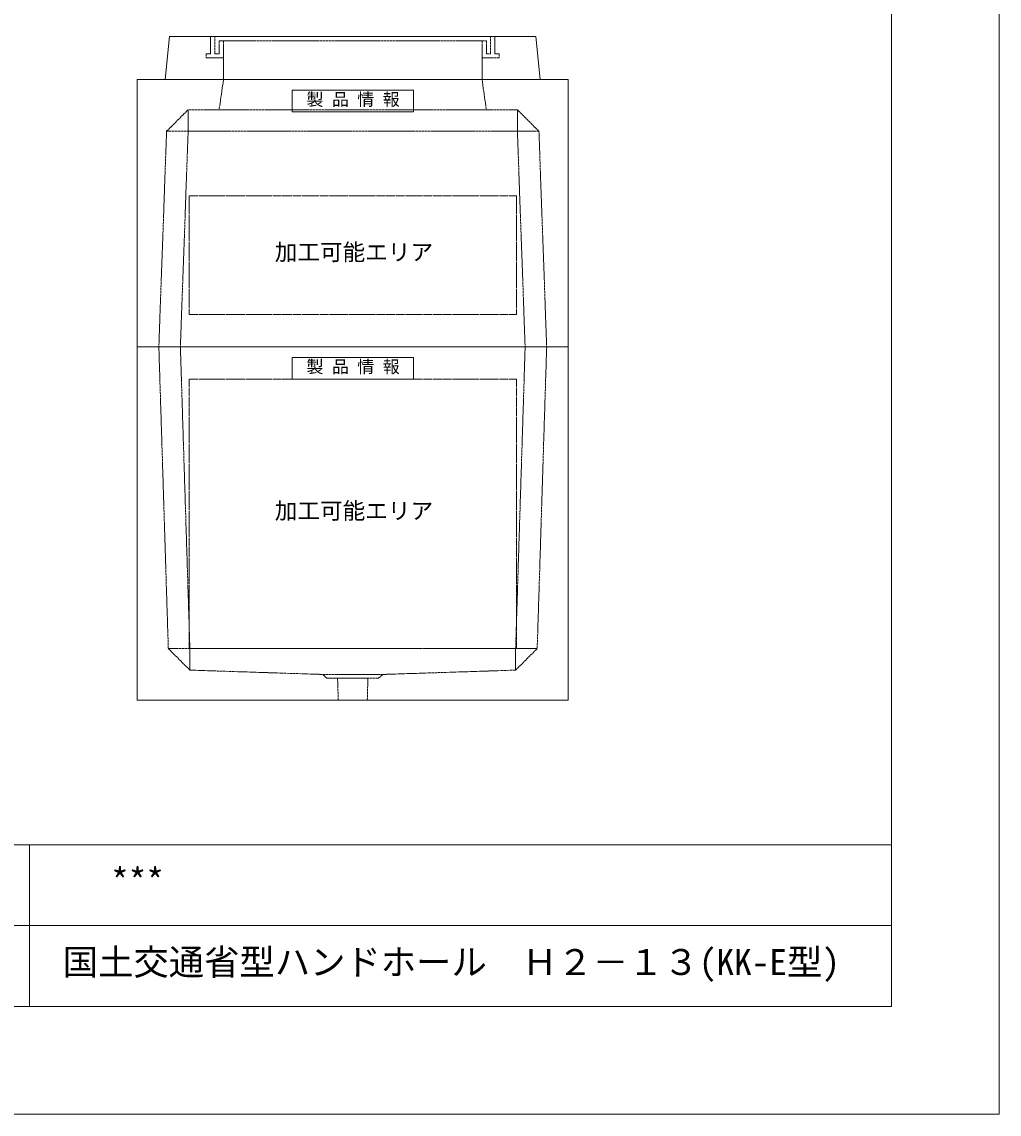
# Model space of a CAD drawing. Units: millimetres, scale not verified. Extents: x -3712 to 3712, y -2625 to 2625.
# Drawn here: x 1445 to 3712, y -2625 to -91 of the extents above; entities that cross this region are included whole.
import ezdxf
from ezdxf.enums import TextEntityAlignment as Align

# ---------------------------------------------------------------- set-up
doc = ezdxf.new("R2010")
doc.units = ezdxf.units.MM
doc.header["$LTSCALE"] = 10
doc.linetypes.add('LONG_DASHED1', pattern=[7, 6, -1])
doc.linetypes.add('LONG_DOUBLE_CHAIN', pattern=[21.8, 18, -1, 0.6, -0.6, 0.6, -1])
for name, color, linetype, lineweight in [('0-0_D-TTL', 7, 'Continuous', 9), ('0-1_Defpoints', 7, 'Continuous', 9), ('0-2_D-TTL-FRAM1', 134, 'Continuous', 9), ('0-3_D-TTL-TXT', 7, 'Continuous', 9), ('0-7_D-STR', 7, 'LONG_DASHED1', 9), ('0-8_D-STR-STR1', 7, 'LONG_DASHED1', 9), ('0-A_D-STR-STR4', 134, 'LONG_DASHED1', 9), ('0-B_D-STR-STR5', 1, 'LONG_DOUBLE_CHAIN', 9)]:
    doc.layers.add(name, color=color, linetype=linetype, lineweight=lineweight)
doc.styles.add('ＭＳ ゴシック', font='')
doc.styles.get('ＭＳ ゴシック').set_extended_font_data('MS Gothic')

# ---------------------------------------------------------------- blocks, each defined once
blk = doc.blocks.new('A$C4DE05FD1')
at = {"layer": '0-0_D-TTL', "color": 134}
for p in [(57400, 38000), (2000, 2000)]:
    blk.add_line(p, (57400, 2000), dxfattribs=at)
at = {"layer": '0-1_Defpoints', "color": 134}
for p in [(59400, 42000), (0, 0)]:
    blk.add_line(p, (59400, 0), dxfattribs=at)
at = {"layer": '0-2_D-TTL-FRAM1'}
for p, q in [((19400, 5000), (57400, 5000)), ((41400, 5000), (41400, 2000)), ((32400, 3500), (57400, 3500))]:
    blk.add_line(p, q, dxfattribs=at)
blk = doc.blocks.new('A$C019679C0')
at = {"layer": '0-7_D-STR', "linetype": 'Continuous'}
for p, q in [((-4350, 0), (-4250, 1000)), ((4250, 1000), (-4250, 1000)), ((4350, 0), (4250, 1000)), ((-4350, 0), (4350, 0))]:
    blk.add_line(p, q, dxfattribs=at)
at = {"layer": '0-7_D-STR'}
for p, q in [((-3000, 0), (-3000, 900)), ((3000, 900), (3000, 0))]:
    blk.add_line(p, q, dxfattribs=at)
at = {"layer": '0-A_D-STR-STR4'}
for points in [[(-3300, 1000), (-3300, 600), (-3400, 600), (-3400, 500), (-3000, 500)], [(-3000, 900), (-3100, 900), (-3100, 600), (-3200, 600), (-3200, 1000)], [(-3000, 900), (3000, 900), (3100, 900)], [(3300, 1000), (3300, 600), (3400, 600), (3400, 500), (3000, 500)], [(3100, 900), (3100, 600), (3200, 600), (3200, 1000)]]:
    blk.add_lwpolyline(points, dxfattribs=at)
blk = doc.blocks.new('A$C3FC15DFF')
at = {"layer": '0-8_D-STR-STR1', "linetype": 'Continuous'}
blk.add_lwpolyline([(-1410, 0), (1410, 0), (1410, -500), (-1410, -500)], close=True, dxfattribs=at)
at = {"layer": '0-8_D-STR-STR1', "style": 'ＭＳ ゴシック'}
blk.add_text('製 品 情 報', height=288.6, dxfattribs=at).set_placement((-1074.8, -441.3), align=Align.BOTTOM_LEFT)
blk = doc.blocks.new('A$C5B4E108A')
at = {"layer": '0-7_D-STR'}
for p, q in [((-3000, 6200), (-3100, 5500)), ((3000, 6200), (3100, 5500)), ((-4320, 5000), (-3820, 5500)), ((3820, 5500), (-3820, 5500)), ((-3820, 5001.1), (-3820, 5500)), ((4320, 5000), (3820, 5500)), ((3820, 5001.1), (3820, 5500)), ((-4320, 5001.1), (-4500, 0)), ((4320, 5000), (-4320, 5001.1)), ((-3820, 5001.1), (-4000, 0)), ((3820, 5001.1), (4000, 0)), ((4320, 5001.1), (4500, 0))]:
    blk.add_line(p, q, dxfattribs=at)
at = {"layer": '0-7_D-STR', "linetype": 'Continuous'}
for p in [(5000, 6200), (-5000, 0)]:
    blk.add_line(p, (5000, 0), dxfattribs=at)
blk.add_lwpolyline([(-5000, 0), (-5000, 6200), (5000, 6200)], dxfattribs=at)
at = {"layer": '0-B_D-STR-STR5'}
for p, q in [((-3800, 3500), (-3800, 750)), ((3800, 3500), (-3800, 3500))]:
    blk.add_line(p, q, dxfattribs=at)
blk.add_lwpolyline([(3800, 3500), (3800, 750), (-3800, 750)], dxfattribs=at)
at = {"layer": '0-8_D-STR-STR1'}
blk.add_blockref('A$C3FC15DFF', (0, 5950), dxfattribs=at)
blk = doc.blocks.new('A$C14054909')
at = {"layer": '0-7_D-STR', "linetype": 'Continuous'}
for p, q in [((-5000, 0), (5000, 0)), ((-5000, -8200), (-5000, 0)), ((5000, -8200), (5000, 0)), ((-5000, -8200), (5000, -8200))]:
    blk.add_line(p, q, dxfattribs=at)
at = {"layer": '0-7_D-STR'}
for p, q in [((-4500, 0), (-4280, -7000)), ((-4000, 0), (-3780, -7000)), ((4000, 0), (3780, -7000)), ((4500, 0), (4280, -7000)), ((-3780, -7500), (-4280, -7000)), ((4280, -7000), (-4280, -7000)), ((-3780, -7500), (-3780, -7000)), ((3780, -7500), (4280, -7000)), ((3780, -7500), (3780, -7000)), ((-3780, -7500), (-700, -7600)), ((-600, -7690), (-700, -7600)), ((700, -7600), (-700, -7600)), ((600, -7690), (700, -7600)), ((3780, -7500), (700, -7600)), ((600, -7690), (-600, -7690)), ((-336.2, -8200), (-352.5, -7690)), ((336.2, -8200), (352.5, -7690))]:
    blk.add_line(p, q, dxfattribs=at)
at = {"layer": '0-B_D-STR-STR5'}
for p, q in [((3800, -750), (3800, -7000)), ((3800, -7000), (-3800, -7000))]:
    blk.add_line(p, q, dxfattribs=at)
blk.add_lwpolyline([(3800, -750), (-3800, -750), (-3800, -7000)], dxfattribs=at)
at = {"layer": '0-8_D-STR-STR1'}
blk.add_blockref('A$C3FC15DFF', (0, -250), dxfattribs=at)

msp = doc.modelspace()

# ---------------------------------------------------------------- block references
at = {"layer": '0-0_D-TTL', "xscale": 0.125, "yscale": 0.125}
msp.add_blockref('A$C4DE05FD1', (-3712.5, -2625), dxfattribs=at)
at = {"layer": '0-7_D-STR', "xscale": 0.1, "yscale": 0.1}
for name, p in [('A$C019679C0', (2212.5, -225)), ('A$C5B4E108A', (2212.5, -845)), ('A$C14054909', (2212.5, -845))]:
    msp.add_blockref(name, p, dxfattribs=at)

# ---------------------------------------------------------------- texts
at = {"layer": '0-3_D-TTL-TXT', "style": 'ＭＳ ゴシック'}
for s, p in [('***', (1651.65, -2132.75)), ('国土交通省型ハンドホール\u3000Ｈ２－１３(KK-E型)', (1539.49, -2320.25))]:
    msp.add_text(s, height=60.12, dxfattribs=at).set_placement(p, align=Align.BOTTOM_LEFT)
at = {"layer": '0-B_D-STR-STR5', "style": 'ＭＳ ゴシック'}
for p in [(2031.44, -656.14), (2031.44, -1256.14)]:
    msp.add_text('加工可能エリア', height=38.49, dxfattribs=at).set_placement(p, align=Align.BOTTOM_LEFT)

doc.saveas('drawing.dxf')
